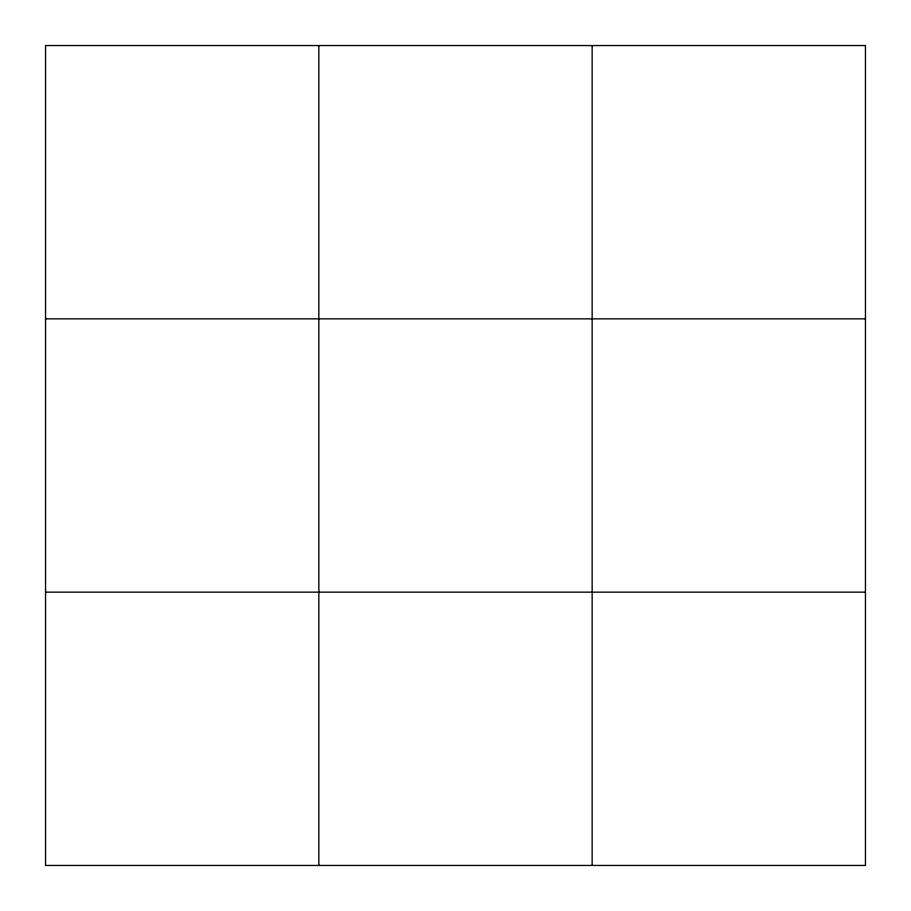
<?xml version="1.0" encoding="UTF-8"?>
<svg xmlns="http://www.w3.org/2000/svg" width="911" height="911" viewBox="0 0 911 911"><rect width="100%" height="100%" fill="white"/><g stroke="black" fill="none" stroke-linecap="round" stroke-linejoin="round"><path stroke-width="1.37" d="M45.55 318.85L865.45 318.85M45.55 592.15L865.45 592.15M592.15 45.55L592.15 865.45M318.85 45.55L318.85 865.45M865.45 45.55L45.55 45.55L45.55 865.45L865.45 865.45L865.45 45.55"/></g></svg>
